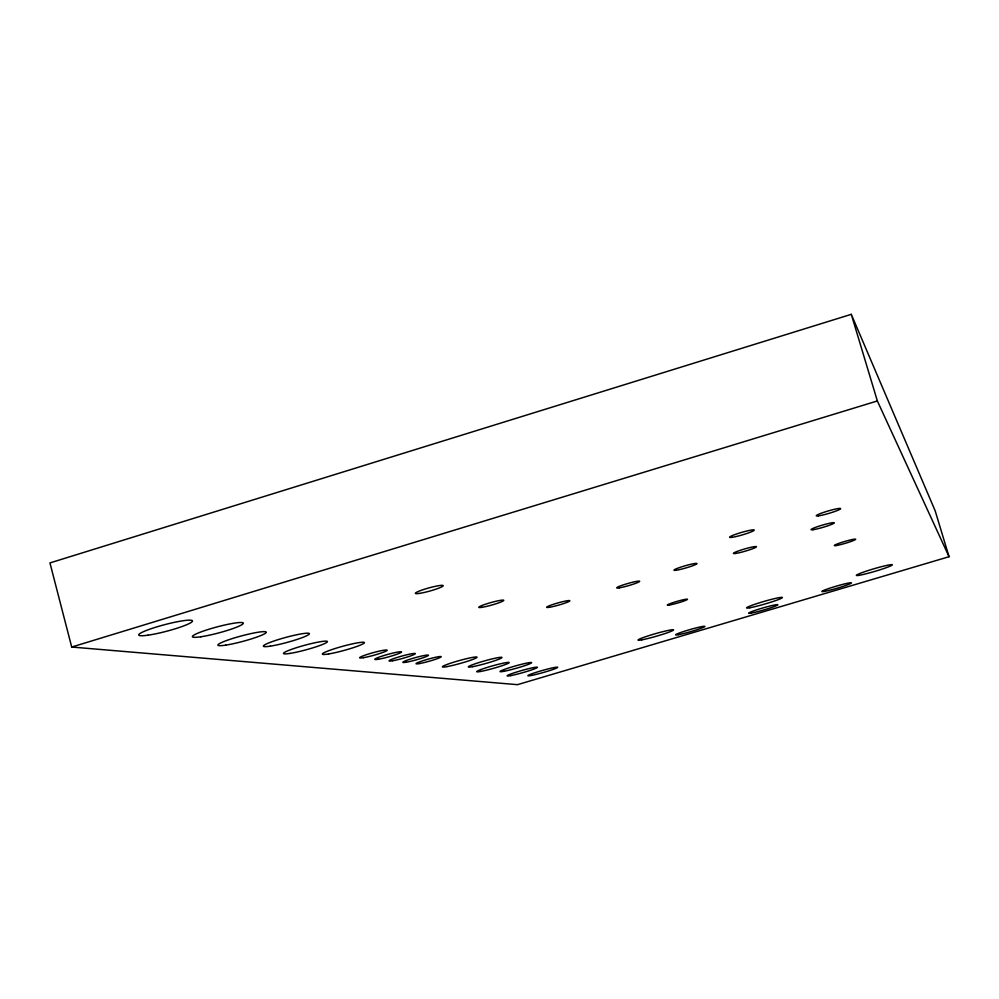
<?xml version="1.0" encoding="UTF-8"?>
<svg xmlns="http://www.w3.org/2000/svg" width="999" height="999" viewBox="0 0 999 999"><rect width="100%" height="100%" fill="white"/><g stroke="black" fill="none" stroke-linecap="round" stroke-linejoin="round"><path stroke-width="1.5" d="M851.298 314.335L49.95 562.924L71.703 647.04L517.507 684.665L949.05 556.718L935.214 510.939L851.298 314.335L877.359 400.961L949.05 556.718M71.703 647.04L877.359 400.961M836.163 545.541A11.089 0.962 -16.4 0 0 854.545 540.059A11.089 0.962 -16.4 0 0 844.267 541.608A11.089 0.962 -16.4 0 0 836.163 545.541M419.105 593.443A14.436 1.636 -15.5 0 0 442.582 586.363A14.436 1.636 -15.5 0 0 426.049 588.736A14.436 1.636 -15.5 0 0 419.105 593.443M481.993 607.317A12.925 1.311 -15.7 0 0 503.096 600.973A12.925 1.311 -15.7 0 0 488.686 603.209A12.925 1.311 -15.7 0 0 481.993 607.317M549.475 607.255A12.013 1.136 -15.8 0 0 569.168 601.361A12.013 1.136 -15.8 0 0 556.193 603.433A12.013 1.136 -15.8 0 0 549.475 607.255M813.074 529.707A12.125 1.149 -16.4 0 0 833.178 523.688A12.125 1.149 -16.4 0 0 821.79 525.299A12.125 1.149 -16.4 0 0 813.074 529.707M619.18 587.862A11.976 1.136 -16 0 0 638.898 581.955A11.976 1.136 -16 0 0 626.385 583.916A11.976 1.136 -16 0 0 619.18 587.862M446.978 666.608A18.032 1.511 -15.6 0 0 476.348 657.854A18.032 1.511 -15.6 0 0 456.006 661.513A18.032 1.511 -15.6 0 0 446.978 666.608M472.677 666.658A17.433 1.411 -15.7 0 0 501.123 658.191A17.433 1.411 -15.7 0 0 481.68 661.725A17.433 1.411 -15.7 0 0 472.677 666.658M480.881 671.403A16.871 1.324 -15.7 0 0 508.416 663.211A16.871 1.324 -15.7 0 0 489.66 666.683A16.871 1.324 -15.7 0 0 480.881 671.403M503.983 671.291A16.346 1.236 -15.8 0 0 530.706 663.348A16.346 1.236 -15.8 0 0 512.724 666.72A16.346 1.236 -15.8 0 0 503.983 671.291M510.739 675.611A15.847 1.174 -15.8 0 0 536.663 667.919A15.847 1.174 -15.8 0 0 519.28 671.228A15.847 1.174 -15.8 0 0 510.739 675.611M531.618 675.399A15.385 1.099 -15.8 0 0 556.818 667.931A15.385 1.099 -15.8 0 0 540.097 671.128A15.385 1.099 -15.8 0 0 531.618 675.399M148.002 635.177A27.735 3.422 -14.7 0 0 191.995 621.828A27.735 3.422 -14.7 0 0 156.98 626.835A27.735 3.422 -14.7 0 0 148.002 635.177M200.811 636.775A26.299 3.109 -14.9 0 0 242.757 624.075A26.299 3.109 -14.9 0 0 210.152 628.87A26.299 3.109 -14.9 0 0 200.811 636.775M225.699 645.142A25.025 2.822 -15 0 0 265.697 633.066A25.025 2.822 -15 0 0 234.94 637.762A25.025 2.822 -15 0 0 225.699 645.142M419.468 663.548A13.024 1.136 -15.6 0 0 440.621 657.242A13.024 1.136 -15.6 0 0 425.699 659.864A13.024 1.136 -15.6 0 0 419.468 663.548M406.406 662.175A13.312 1.186 -15.5 0 0 427.997 655.719A13.312 1.186 -15.5 0 0 412.674 658.403A13.312 1.186 -15.5 0 0 406.406 662.175M270.392 646.141A23.851 2.585 -15.2 0 0 308.691 634.602A23.851 2.585 -15.2 0 0 279.845 639.11A23.851 2.585 -15.2 0 0 270.392 646.141M290.135 653.396A22.802 2.373 -15.2 0 0 326.798 642.369A22.802 2.373 -15.2 0 0 299.425 646.778A22.802 2.373 -15.2 0 0 290.135 653.396M328.521 653.983A21.828 2.185 -15.3 0 0 363.748 643.418A21.828 2.185 -15.3 0 0 337.924 647.652A21.828 2.185 -15.3 0 0 328.521 653.983M824.375 591.408A15.41 1.099 -16.3 0 0 849.937 583.841A15.41 1.099 -16.3 0 0 835.601 586.363A15.41 1.099 -16.3 0 0 824.375 591.408M751.186 613.111A15.322 1.099 -16.2 0 0 776.573 605.594A15.322 1.099 -16.2 0 0 761.688 608.291A15.322 1.099 -16.2 0 0 751.186 613.111M678.546 634.665A15.26 1.086 -16.1 0 0 703.746 627.197A15.26 1.086 -16.1 0 0 688.336 630.057A15.26 1.086 -16.1 0 0 678.546 634.665M859.177 575.299A18.819 1.386 -16.4 0 0 890.396 566.046A18.819 1.386 -16.4 0 0 873.326 568.943A18.819 1.386 -16.4 0 0 859.177 575.299M749.874 607.754A18.656 1.374 -16.2 0 0 780.756 598.601A18.656 1.374 -16.2 0 0 762.699 601.798A18.656 1.374 -16.2 0 0 749.874 607.754M641.77 639.847A18.531 1.361 -16 0 0 672.327 630.794A18.531 1.361 -16 0 0 653.296 634.29A18.531 1.361 -16 0 0 641.77 639.847M392.757 660.739A13.611 1.236 -15.5 0 0 414.81 654.133A13.611 1.236 -15.5 0 0 399.063 656.867A13.611 1.236 -15.5 0 0 392.757 660.739M378.509 659.228A13.924 1.299 -15.5 0 0 401.036 652.484A13.924 1.299 -15.5 0 0 384.827 655.257A13.924 1.299 -15.5 0 0 378.509 659.228M363.599 657.654A14.248 1.349 -15.4 0 0 386.638 650.761A14.248 1.349 -15.4 0 0 369.942 653.583A14.248 1.349 -15.4 0 0 363.599 657.654M735.626 553.446A12.038 1.149 -16.2 0 0 755.531 547.489A12.038 1.149 -16.2 0 0 743.718 549.225A12.038 1.149 -16.2 0 0 735.626 553.446M731.93 537.35A12.837 1.299 -16.3 0 0 753.159 530.968A12.837 1.299 -16.3 0 0 740.546 532.717A12.837 1.299 -16.3 0 0 731.93 537.35M818.443 515.859A12.712 1.261 -16.4 0 0 839.497 509.54A12.712 1.261 -16.4 0 0 827.622 511.126A12.712 1.261 -16.4 0 0 818.443 515.859M676.273 570.229A12.038 1.149 -16.1 0 0 696.141 564.285A12.038 1.149 -16.1 0 0 683.94 566.133A12.038 1.149 -16.1 0 0 676.273 570.229M669.367 605.032A10.502 0.874 -16.1 0 0 686.688 599.875A10.502 0.874 -16.1 0 0 675.986 601.685A10.502 0.874 -16.1 0 0 669.367 605.032"/></g></svg>
